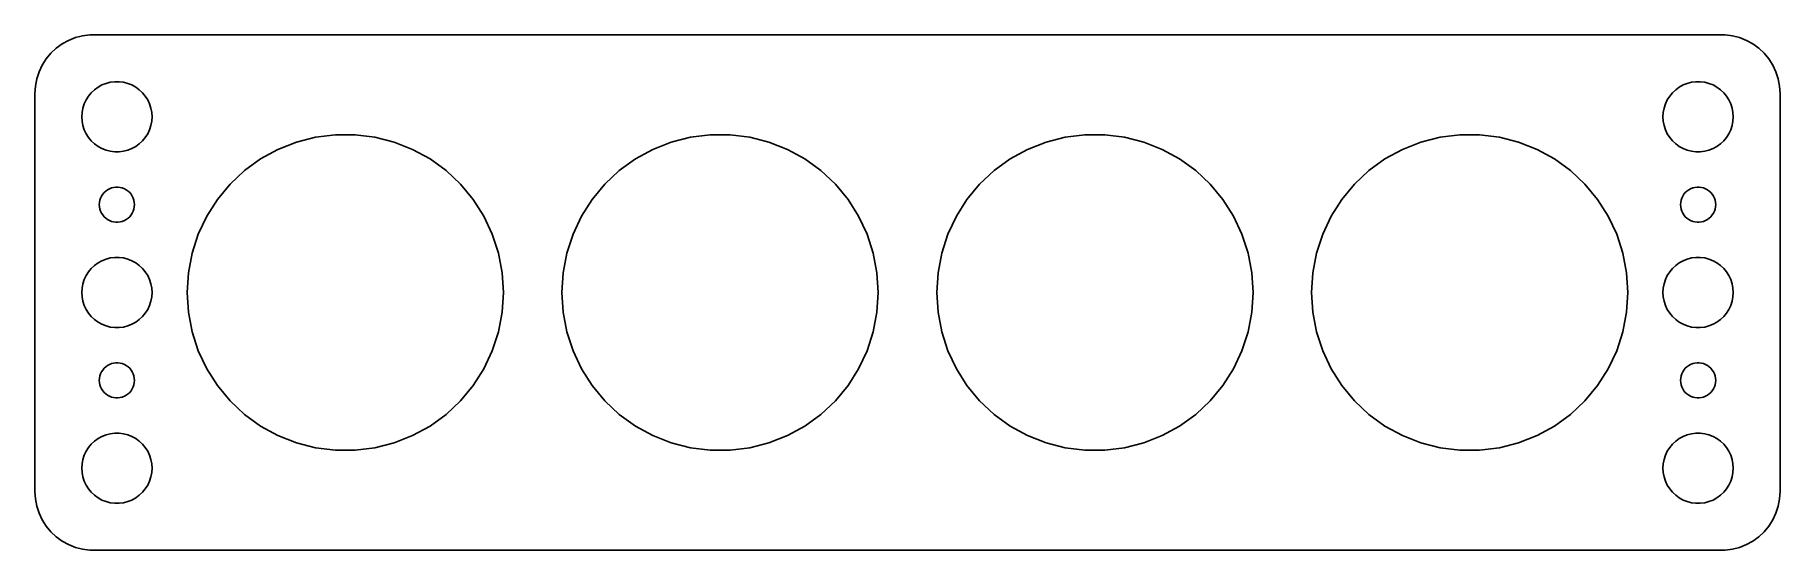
# Model space of a CAD drawing. Header units: metres. Extents: x -74 to 74, y -22 to 22.
import ezdxf

# ---------------------------------------------------------------- set-up
doc = ezdxf.new("R2010")
doc.units = ezdxf.units.M

msp = doc.modelspace()

# ---------------------------------------------------------------- linework, layer by layer
for p, q in [((-72.1791, 21.2216), (-72.6871, 20.8526)), ((-71.6289, 21.5241), (-72.1791, 21.2216)), ((-71.0451, 21.7553), (-71.6289, 21.5241)), ((-70.4369, 21.9114), (-71.0451, 21.7553)), ((-69.8139, 21.9901), (-70.4369, 21.9114)), ((69.8139, 21.9901), (-69.8139, 21.9901)), ((70.4369, 21.9114), (69.8139, 21.9901)), ((71.0451, 21.7553), (70.4369, 21.9114)), ((71.6289, 21.5241), (71.0451, 21.7553)), ((72.1791, 21.2216), (71.6289, 21.5241)), ((72.6871, 20.8526), (72.1791, 21.2216)), ((-73.8815, 19.4088), (-74.1489, 18.8406)), ((-73.5451, 19.9389), (-73.8815, 19.4088)), ((-73.1448, 20.4227), (-73.5451, 19.9389)), ((-72.6871, 20.8526), (-73.1448, 20.4227)), ((73.1448, 20.4227), (72.6871, 20.8526)), ((73.5451, 19.9389), (73.1448, 20.4227)), ((73.8815, 19.4088), (73.5451, 19.9389)), ((74.1489, 18.8406), (73.8815, 19.4088)), ((-74.3429, 18.2434), (-74.4606, 17.6267)), ((-74.1489, 18.8406), (-74.3429, 18.2434)), ((-68.427, 17.8532), (-68.0621, 17.9469)), ((-68.0621, 17.9469), (-67.6884, 17.9941)), ((-67.6884, 17.9941), (-67.3116, 17.9941)), ((-67.3116, 17.9941), (-66.9379, 17.9469)), ((-66.9379, 17.9469), (-66.573, 17.8532)), ((66.573, 17.8532), (66.9379, 17.9469)), ((66.9379, 17.9469), (67.3116, 17.9941)), ((67.3116, 17.9941), (67.6884, 17.9941)), ((67.6884, 17.9941), (68.0621, 17.9469)), ((68.0621, 17.9469), (68.427, 17.8532)), ((74.3429, 18.2434), (74.1489, 18.8406)), ((74.4606, 17.6267), (74.3429, 18.2434)), ((-74.4606, 17.6267), (-74.5, 17)), ((-74.5, 17), (-74.5, -17)), ((-70.2893, 16.1044), (-70.1289, 16.4453)), ((-70.1289, 16.4453), (-69.927, 16.7634)), ((-69.927, 16.7634), (-69.6869, 17.0536)), ((-69.6869, 17.0536), (-69.4123, 17.3115)), ((-69.4123, 17.3115), (-69.1075, 17.533)), ((-69.1075, 17.533), (-68.7773, 17.7145)), ((-68.7773, 17.7145), (-68.427, 17.8532)), ((-66.573, 17.8532), (-66.2227, 17.7145)), ((-66.2227, 17.7145), (-65.8925, 17.533)), ((-65.8925, 17.533), (-65.5877, 17.3115)), ((-65.5877, 17.3115), (-65.3131, 17.0536)), ((-65.3131, 17.0536), (-65.073, 16.7634)), ((-65.073, 16.7634), (-64.8711, 16.4453)), ((-64.8711, 16.4453), (-64.7107, 16.1044)), ((64.7107, 16.1044), (64.8711, 16.4453)), ((64.8711, 16.4453), (65.073, 16.7634)), ((65.073, 16.7634), (65.3131, 17.0536)), ((65.3131, 17.0536), (65.5877, 17.3115)), ((65.5877, 17.3115), (65.8925, 17.533)), ((65.8925, 17.533), (66.2227, 17.7145)), ((66.2227, 17.7145), (66.573, 17.8532)), ((68.427, 17.8532), (68.7773, 17.7145)), ((68.7773, 17.7145), (69.1075, 17.533)), ((69.1075, 17.533), (69.4123, 17.3115)), ((69.4123, 17.3115), (69.6869, 17.0536)), ((69.6869, 17.0536), (69.927, 16.7634)), ((69.927, 16.7634), (70.1289, 16.4453)), ((70.1289, 16.4453), (70.2893, 16.1044)), ((74.5, 17), (74.4606, 17.6267)), ((74.5, -17), (74.5, 17)), ((-70.5, 15), (-70.4763, 15.376)), ((-70.4763, 14.624), (-70.5, 15)), ((-70.4763, 15.376), (-70.4057, 15.7461)), ((-70.4057, 15.7461), (-70.2893, 16.1044)), ((-64.7107, 16.1044), (-64.5943, 15.7461)), ((-64.5943, 15.7461), (-64.5237, 15.376)), ((-64.5237, 15.376), (-64.5, 15)), ((-64.5, 15), (-64.5237, 14.624)), ((64.5, 15), (64.5237, 15.376)), ((64.5237, 14.624), (64.5, 15)), ((64.5237, 15.376), (64.5943, 15.7461)), ((64.5943, 15.7461), (64.7107, 16.1044)), ((70.2893, 16.1044), (70.4057, 15.7461)), ((70.4057, 15.7461), (70.4763, 15.376)), ((70.4763, 15.376), (70.5, 15)), ((70.5, 15), (70.4763, 14.624)), ((-70.4057, 14.2539), (-70.4763, 14.624)), ((-70.2893, 13.8956), (-70.4057, 14.2539)), ((-70.1289, 13.5547), (-70.2893, 13.8956)), ((-69.927, 13.2366), (-70.1289, 13.5547)), ((-64.8711, 13.5547), (-65.073, 13.2366)), ((-64.7107, 13.8956), (-64.8711, 13.5547)), ((-64.5943, 14.2539), (-64.7107, 13.8956)), ((-64.5237, 14.624), (-64.5943, 14.2539)), ((-50.5296, 13.2609), (-48.8477, 13.4734)), ((-48.8477, 13.4734), (-47.1523, 13.4734)), ((-47.1523, 13.4734), (-45.4704, 13.2609)), ((-18.5296, 13.2609), (-16.8477, 13.4734)), ((-16.8477, 13.4734), (-15.1523, 13.4734)), ((-15.1523, 13.4734), (-13.4704, 13.2609)), ((13.4704, 13.2609), (15.1523, 13.4734)), ((15.1523, 13.4734), (16.8477, 13.4734)), ((16.8477, 13.4734), (18.5296, 13.2609)), ((45.4704, 13.2609), (47.1523, 13.4734)), ((47.1523, 13.4734), (48.8477, 13.4734)), ((48.8477, 13.4734), (50.5296, 13.2609)), ((64.5943, 14.2539), (64.5237, 14.624)), ((64.7107, 13.8956), (64.5943, 14.2539)), ((64.8711, 13.5547), (64.7107, 13.8956)), ((65.073, 13.2366), (64.8711, 13.5547)), ((70.1289, 13.5547), (69.927, 13.2366)), ((70.2893, 13.8956), (70.1289, 13.5547)), ((70.4057, 14.2539), (70.2893, 13.8956)), ((70.4763, 14.624), (70.4057, 14.2539)), ((-69.6869, 12.9464), (-69.927, 13.2366)), ((-69.4123, 12.6884), (-69.6869, 12.9464)), ((-69.1075, 12.467), (-69.4123, 12.6884)), ((-68.7773, 12.2855), (-69.1075, 12.467)), ((-68.427, 12.1468), (-68.7773, 12.2855)), ((-68.0621, 12.0531), (-68.427, 12.1468)), ((-67.6884, 12.0059), (-68.0621, 12.0531)), ((-67.3116, 12.0059), (-67.6884, 12.0059)), ((-66.9379, 12.0531), (-67.3116, 12.0059)), ((-66.573, 12.1468), (-66.9379, 12.0531)), ((-66.2227, 12.2855), (-66.573, 12.1468)), ((-65.8925, 12.467), (-66.2227, 12.2855)), ((-65.5877, 12.6884), (-65.8925, 12.467)), ((-65.3131, 12.9464), (-65.5877, 12.6884)), ((-65.073, 13.2366), (-65.3131, 12.9464)), ((-55.2337, 11.3984), (-53.748, 12.2152)), ((-53.748, 12.2152), (-52.1717, 12.8392)), ((-52.1717, 12.8392), (-50.5296, 13.2609)), ((-45.4704, 13.2609), (-43.8283, 12.8392)), ((-43.8283, 12.8392), (-42.252, 12.2152)), ((-42.252, 12.2152), (-40.7663, 11.3984)), ((-23.2337, 11.3984), (-21.748, 12.2152)), ((-21.748, 12.2152), (-20.1717, 12.8392)), ((-20.1717, 12.8392), (-18.5296, 13.2609)), ((-13.4704, 13.2609), (-11.8283, 12.8392)), ((-11.8283, 12.8392), (-10.252, 12.2152)), ((-10.252, 12.2152), (-8.76633, 11.3984)), ((8.76633, 11.3984), (10.252, 12.2152)), ((10.252, 12.2152), (11.8283, 12.8392)), ((11.8283, 12.8392), (13.4704, 13.2609)), ((18.5296, 13.2609), (20.1717, 12.8392)), ((20.1717, 12.8392), (21.748, 12.2152)), ((21.748, 12.2152), (23.2337, 11.3984)), ((40.7663, 11.3984), (42.252, 12.2152)), ((42.252, 12.2152), (43.8283, 12.8392)), ((43.8283, 12.8392), (45.4704, 13.2609)), ((50.5296, 13.2609), (52.1717, 12.8392)), ((52.1717, 12.8392), (53.748, 12.2152)), ((53.748, 12.2152), (55.2337, 11.3984)), ((65.3131, 12.9464), (65.073, 13.2366)), ((65.5877, 12.6884), (65.3131, 12.9464)), ((65.8925, 12.467), (65.5877, 12.6884)), ((66.2227, 12.2855), (65.8925, 12.467)), ((66.573, 12.1468), (66.2227, 12.2855)), ((66.9379, 12.0531), (66.573, 12.1468)), ((67.3116, 12.0059), (66.9379, 12.0531)), ((67.6884, 12.0059), (67.3116, 12.0059)), ((68.0621, 12.0531), (67.6884, 12.0059)), ((68.427, 12.1468), (68.0621, 12.0531)), ((68.7773, 12.2855), (68.427, 12.1468)), ((69.1075, 12.467), (68.7773, 12.2855)), ((69.4123, 12.6884), (69.1075, 12.467)), ((69.6869, 12.9464), (69.4123, 12.6884)), ((69.927, 13.2366), (69.6869, 12.9464)), ((-56.6052, 10.4019), (-55.2337, 11.3984)), ((-40.7663, 11.3984), (-39.3948, 10.4019)), ((-24.6052, 10.4019), (-23.2337, 11.3984)), ((-8.76633, 11.3984), (-7.39478, 10.4019)), ((7.39478, 10.4019), (8.76633, 11.3984)), ((23.2337, 11.3984), (24.6052, 10.4019)), ((39.3948, 10.4019), (40.7663, 11.3984)), ((55.2337, 11.3984), (56.6052, 10.4019)), ((-67.9635, 8.92657), (-67.7811, 8.97342)), ((-67.7811, 8.97342), (-67.5942, 8.99704)), ((-67.5942, 8.99704), (-67.4058, 8.99704)), ((-67.4058, 8.99704), (-67.2189, 8.97342)), ((-67.2189, 8.97342), (-67.0365, 8.92657)), ((-58.9217, 7.93509), (-57.8411, 9.24138)), ((-57.8411, 9.24138), (-56.6052, 10.4019)), ((-39.3948, 10.4019), (-38.1589, 9.24138)), ((-38.1589, 9.24138), (-37.0783, 7.93509)), ((-26.9217, 7.93509), (-25.8411, 9.24138)), ((-25.8411, 9.24138), (-24.6052, 10.4019)), ((-7.39478, 10.4019), (-6.15892, 9.24138)), ((-6.15892, 9.24138), (-5.07826, 7.93509)), ((5.07826, 7.93509), (6.15892, 9.24138)), ((6.15892, 9.24138), (7.39478, 10.4019)), ((24.6052, 10.4019), (25.8411, 9.24138)), ((25.8411, 9.24138), (26.9217, 7.93509)), ((37.0783, 7.93509), (38.1589, 9.24138)), ((38.1589, 9.24138), (39.3948, 10.4019)), ((56.6052, 10.4019), (57.8411, 9.24138)), ((57.8411, 9.24138), (58.9217, 7.93509)), ((67.0365, 8.92657), (67.2189, 8.97342)), ((67.2189, 8.97342), (67.4058, 8.99704)), ((67.4058, 8.99704), (67.5942, 8.99704)), ((67.5942, 8.99704), (67.7811, 8.97342)), ((67.7811, 8.97342), (67.9635, 8.92657)), ((-69, 7.5), (-68.9882, 7.68799)), ((-68.9882, 7.312), (-69, 7.5)), ((-68.9882, 7.68799), (-68.9529, 7.87303)), ((-68.9529, 7.87303), (-68.8947, 8.05219)), ((-68.8947, 8.05219), (-68.8145, 8.22263)), ((-68.8145, 8.22263), (-68.7135, 8.38167)), ((-68.7135, 8.38167), (-68.5934, 8.52681)), ((-68.5934, 8.52681), (-68.4561, 8.65576)), ((-68.4561, 8.65576), (-68.3037, 8.76648)), ((-68.3037, 8.76648), (-68.1387, 8.85724)), ((-68.1387, 8.85724), (-67.9635, 8.92657)), ((-67.0365, 8.92657), (-66.8613, 8.85724)), ((-66.8613, 8.85724), (-66.6963, 8.76648)), ((-66.6963, 8.76648), (-66.5439, 8.65576)), ((-66.5439, 8.65576), (-66.4065, 8.52681)), ((-66.4065, 8.52681), (-66.2865, 8.38167)), ((-66.2865, 8.38167), (-66.1855, 8.22263)), ((-66.1855, 8.22263), (-66.1053, 8.05219)), ((-66.1053, 8.05219), (-66.0471, 7.87303)), ((-66.0471, 7.87303), (-66.0118, 7.68799)), ((-66.0118, 7.68799), (-66, 7.5)), ((-66, 7.5), (-66.0118, 7.312)), ((-59.8301, 6.50366), (-58.9217, 7.93509)), ((-37.0783, 7.93509), (-36.1699, 6.50366)), ((-27.8301, 6.50366), (-26.9217, 7.93509)), ((-5.07826, 7.93509), (-4.16985, 6.50366)), ((4.16985, 6.50366), (5.07826, 7.93509)), ((26.9217, 7.93509), (27.8301, 6.50366)), ((36.1699, 6.50366), (37.0783, 7.93509)), ((58.9217, 7.93509), (59.8301, 6.50366)), ((66, 7.5), (66.0118, 7.68799)), ((66.0118, 7.312), (66, 7.5)), ((66.0118, 7.68799), (66.0471, 7.87303)), ((66.0471, 7.87303), (66.1053, 8.05219)), ((66.1053, 8.05219), (66.1855, 8.22263)), ((66.1855, 8.22263), (66.2865, 8.38167)), ((66.2865, 8.38167), (66.4065, 8.52681)), ((66.4065, 8.52681), (66.5439, 8.65576)), ((66.5439, 8.65576), (66.6963, 8.76648)), ((66.6963, 8.76648), (66.8613, 8.85724)), ((66.8613, 8.85724), (67.0365, 8.92657)), ((67.9635, 8.92657), (68.1387, 8.85724)), ((68.1387, 8.85724), (68.3037, 8.76648)), ((68.3037, 8.76648), (68.4561, 8.65576)), ((68.4561, 8.65576), (68.5934, 8.52681)), ((68.5934, 8.52681), (68.7135, 8.38167)), ((68.7135, 8.38167), (68.8145, 8.22263)), ((68.8145, 8.22263), (68.8947, 8.05219)), ((68.8947, 8.05219), (68.9529, 7.87303)), ((68.9529, 7.87303), (68.9882, 7.68799)), ((68.9882, 7.68799), (69, 7.5)), ((69, 7.5), (68.9882, 7.312)), ((-68.9529, 7.12695), (-68.9882, 7.312)), ((-68.8947, 6.9478), (-68.9529, 7.12695)), ((-68.8145, 6.77736), (-68.8947, 6.9478)), ((-68.7135, 6.61832), (-68.8145, 6.77736)), ((-68.5934, 6.47318), (-68.7135, 6.61832)), ((-68.4561, 6.34422), (-68.5934, 6.47318)), ((-68.3037, 6.23351), (-68.4561, 6.34422)), ((-68.1387, 6.14275), (-68.3037, 6.23351)), ((-67.9635, 6.07341), (-68.1387, 6.14275)), ((-67.7811, 6.02657), (-67.9635, 6.07341)), ((-67.5942, 6.00294), (-67.7811, 6.02657)), ((-67.4058, 6.00294), (-67.5942, 6.00294)), ((-67.2189, 6.02657), (-67.4058, 6.00294)), ((-67.0365, 6.07341), (-67.2189, 6.02657)), ((-66.8613, 6.14275), (-67.0365, 6.07341)), ((-66.6963, 6.23351), (-66.8613, 6.14275)), ((-66.5439, 6.34422), (-66.6963, 6.23351)), ((-66.4065, 6.47318), (-66.5439, 6.34422)), ((-66.2865, 6.61832), (-66.4065, 6.47318)), ((-66.1855, 6.77736), (-66.2865, 6.61832)), ((-66.1053, 6.9478), (-66.1855, 6.77736)), ((-66.0471, 7.12695), (-66.1053, 6.9478)), ((-66.0118, 7.312), (-66.0471, 7.12695)), ((-60.552, 4.96968), (-59.8301, 6.50366)), ((-36.1699, 6.50366), (-35.448, 4.96968)), ((-28.552, 4.96968), (-27.8301, 6.50366)), ((-4.16985, 6.50366), (-3.44801, 4.96968)), ((3.44801, 4.96968), (4.16985, 6.50366)), ((27.8301, 6.50366), (28.552, 4.96968)), ((35.448, 4.96968), (36.1699, 6.50366)), ((59.8301, 6.50366), (60.552, 4.96968)), ((66.0471, 7.12695), (66.0118, 7.312)), ((66.1053, 6.9478), (66.0471, 7.12695)), ((66.1855, 6.77736), (66.1053, 6.9478)), ((66.2865, 6.61832), (66.1855, 6.77736)), ((66.4065, 6.47318), (66.2865, 6.61832)), ((66.5439, 6.34422), (66.4065, 6.47318)), ((66.6963, 6.23351), (66.5439, 6.34422)), ((66.8613, 6.14275), (66.6963, 6.23351)), ((67.0365, 6.07341), (66.8613, 6.14275)), ((67.2189, 6.02657), (67.0365, 6.07341)), ((67.4058, 6.00294), (67.2189, 6.02657)), ((67.5942, 6.00294), (67.4058, 6.00294)), ((67.7811, 6.02657), (67.5942, 6.00294)), ((67.9635, 6.07341), (67.7811, 6.02657)), ((68.1387, 6.14275), (67.9635, 6.07341)), ((68.3037, 6.23351), (68.1387, 6.14275)), ((68.4561, 6.34422), (68.3037, 6.23351)), ((68.5934, 6.47318), (68.4561, 6.34422)), ((68.7135, 6.61832), (68.5934, 6.47318)), ((68.8145, 6.77736), (68.7135, 6.61832)), ((68.8947, 6.9478), (68.8145, 6.77736)), ((68.9529, 7.12695), (68.8947, 6.9478)), ((68.9882, 7.312), (68.9529, 7.12695)), ((-61.0759, 3.3573), (-60.552, 4.96968)), ((-35.448, 4.96968), (-34.9241, 3.3573)), ((-29.0759, 3.3573), (-28.552, 4.96968)), ((-3.44801, 4.96968), (-2.92412, 3.3573)), ((2.92412, 3.3573), (3.44801, 4.96968)), ((28.552, 4.96968), (29.0759, 3.3573)), ((34.9241, 3.3573), (35.448, 4.96968)), ((60.552, 4.96968), (61.0759, 3.3573)), ((-68.0621, 2.94685), (-67.6884, 2.99408)), ((-67.6884, 2.99408), (-67.3116, 2.99408)), ((-67.3116, 2.99408), (-66.9379, 2.94685)), ((-61.3935, 1.69199), (-61.0759, 3.3573)), ((-34.9241, 3.3573), (-34.6064, 1.69199)), ((-29.3935, 1.69199), (-29.0759, 3.3573)), ((-2.92412, 3.3573), (-2.60645, 1.69199)), ((2.60645, 1.69199), (2.92412, 3.3573)), ((29.0759, 3.3573), (29.3935, 1.69199)), ((34.6064, 1.69199), (34.9241, 3.3573)), ((61.0759, 3.3573), (61.3935, 1.69199)), ((66.9379, 2.94685), (67.3116, 2.99408)), ((67.3116, 2.99408), (67.6884, 2.99408)), ((67.6884, 2.99408), (68.0621, 2.94685)), ((-70.1289, 1.44525), (-69.927, 1.76335)), ((-69.927, 1.76335), (-69.6869, 2.05363)), ((-69.6869, 2.05363), (-69.4123, 2.31154)), ((-69.4123, 2.31154), (-69.1075, 2.53297)), ((-69.1075, 2.53297), (-68.7773, 2.71448)), ((-68.7773, 2.71448), (-68.427, 2.85316)), ((-68.427, 2.85316), (-68.0621, 2.94685)), ((-66.9379, 2.94685), (-66.573, 2.85316)), ((-66.573, 2.85316), (-66.2227, 2.71448)), ((-66.2227, 2.71448), (-65.8925, 2.53297)), ((-65.8925, 2.53297), (-65.5877, 2.31154)), ((-65.5877, 2.31154), (-65.3131, 2.05363)), ((-65.3131, 2.05363), (-65.073, 1.76335)), ((-65.073, 1.76335), (-64.8711, 1.44525)), ((-61.5, 0), (-61.3935, 1.69199)), ((-34.6064, 1.69199), (-34.5, 0)), ((-29.5, 0), (-29.3935, 1.69199)), ((-2.60645, 1.69199), (-2.5, 0)), ((2.5, 0), (2.60645, 1.69199)), ((29.3935, 1.69199), (29.5, 0)), ((34.5, 0), (34.6064, 1.69199)), ((61.3935, 1.69199), (61.5, 0)), ((64.8711, 1.44525), (65.073, 1.76335)), ((65.073, 1.76335), (65.3131, 2.05363)), ((65.3131, 2.05363), (65.5877, 2.31154)), ((65.5877, 2.31154), (65.8925, 2.53297)), ((65.8925, 2.53297), (66.2227, 2.71448)), ((66.2227, 2.71448), (66.573, 2.85316)), ((66.573, 2.85316), (66.9379, 2.94685)), ((68.0621, 2.94685), (68.427, 2.85316)), ((68.427, 2.85316), (68.7773, 2.71448)), ((68.7773, 2.71448), (69.1075, 2.53297)), ((69.1075, 2.53297), (69.4123, 2.31154)), ((69.4123, 2.31154), (69.6869, 2.05363)), ((69.6869, 2.05363), (69.927, 1.76335)), ((69.927, 1.76335), (70.1289, 1.44525)), ((-70.5, 0), (-70.4763, 0.37599)), ((-70.4763, -0.37599), (-70.5, 0)), ((-70.4763, 0.37599), (-70.4057, 0.74606)), ((-70.4057, 0.74606), (-70.2893, 1.10437)), ((-70.2893, 1.10437), (-70.1289, 1.44525)), ((-64.8711, 1.44525), (-64.7107, 1.10437)), ((-64.7107, 1.10437), (-64.5943, 0.74606)), ((-64.5943, 0.74606), (-64.5237, 0.37599)), ((-64.5237, 0.37599), (-64.5, 0)), ((-64.5, 0), (-64.5237, -0.37599)), ((-61.3935, -1.69199), (-61.5, 0)), ((-34.5, 0), (-34.6064, -1.69199)), ((-29.3935, -1.69199), (-29.5, 0)), ((-2.5, 0), (-2.60645, -1.69199)), ((2.60645, -1.69199), (2.5, 0)), ((29.5, 0), (29.3935, -1.69199)), ((34.6064, -1.69199), (34.5, 0)), ((61.5, 0), (61.3935, -1.69199)), ((64.5, 0), (64.5237, 0.37599)), ((64.5237, -0.37599), (64.5, 0)), ((64.5237, 0.37599), (64.5943, 0.74606)), ((64.5943, 0.74606), (64.7107, 1.10437)), ((64.7107, 1.10437), (64.8711, 1.44525)), ((70.1289, 1.44525), (70.2893, 1.10437)), ((70.2893, 1.10437), (70.4057, 0.74606)), ((70.4057, 0.74606), (70.4763, 0.37599)), ((70.4763, 0.37599), (70.5, 0)), ((70.5, 0), (70.4763, -0.37599)), ((-70.4057, -0.74606), (-70.4763, -0.37599)), ((-70.2893, -1.10437), (-70.4057, -0.74606)), ((-70.1289, -1.44525), (-70.2893, -1.10437)), ((-69.927, -1.76335), (-70.1289, -1.44525)), ((-64.8711, -1.44525), (-65.073, -1.76335)), ((-64.7107, -1.10437), (-64.8711, -1.44525)), ((-64.5943, -0.74606), (-64.7107, -1.10437)), ((-64.5237, -0.37599), (-64.5943, -0.74606)), ((64.5943, -0.74606), (64.5237, -0.37599)), ((64.7107, -1.10437), (64.5943, -0.74606)), ((64.8711, -1.44525), (64.7107, -1.10437)), ((65.073, -1.76335), (64.8711, -1.44525)), ((70.1289, -1.44525), (69.927, -1.76335)), ((70.2893, -1.10437), (70.1289, -1.44525)), ((70.4057, -0.74606), (70.2893, -1.10437)), ((70.4763, -0.37599), (70.4057, -0.74606)), ((-69.6869, -2.05363), (-69.927, -1.76335)), ((-69.4123, -2.31154), (-69.6869, -2.05363)), ((-69.1075, -2.53297), (-69.4123, -2.31154)), ((-68.7773, -2.71448), (-69.1075, -2.53297)), ((-68.427, -2.85316), (-68.7773, -2.71448)), ((-68.0621, -2.94685), (-68.427, -2.85316)), ((-67.6884, -2.99408), (-68.0621, -2.94685)), ((-66.9379, -2.94685), (-67.3116, -2.99408)), ((-66.573, -2.85316), (-66.9379, -2.94685)), ((-66.2227, -2.71448), (-66.573, -2.85316)), ((-65.8925, -2.53297), (-66.2227, -2.71448)), ((-65.5877, -2.31154), (-65.8925, -2.53297)), ((-65.3131, -2.05363), (-65.5877, -2.31154)), ((-65.073, -1.76335), (-65.3131, -2.05363)), ((-61.0759, -3.3573), (-61.3935, -1.69199)), ((-34.6064, -1.69199), (-34.9241, -3.3573)), ((-29.0759, -3.3573), (-29.3935, -1.69199)), ((-2.60645, -1.69199), (-2.92412, -3.3573)), ((2.92412, -3.3573), (2.60645, -1.69199)), ((29.3935, -1.69199), (29.0759, -3.3573)), ((34.9241, -3.3573), (34.6064, -1.69199)), ((61.3935, -1.69199), (61.0759, -3.3573)), ((65.3131, -2.05363), (65.073, -1.76335)), ((65.5877, -2.31154), (65.3131, -2.05363)), ((65.8925, -2.53297), (65.5877, -2.31154)), ((66.2227, -2.71448), (65.8925, -2.53297)), ((66.573, -2.85316), (66.2227, -2.71448)), ((66.9379, -2.94685), (66.573, -2.85316)), ((67.3116, -2.99408), (66.9379, -2.94685)), ((68.0621, -2.94685), (67.6884, -2.99408)), ((68.427, -2.85316), (68.0621, -2.94685)), ((68.7773, -2.71448), (68.427, -2.85316)), ((69.1075, -2.53297), (68.7773, -2.71448)), ((69.4123, -2.31154), (69.1075, -2.53297)), ((69.6869, -2.05363), (69.4123, -2.31154)), ((69.927, -1.76335), (69.6869, -2.05363)), ((-67.3116, -2.99408), (-67.6884, -2.99408)), ((-60.552, -4.96968), (-61.0759, -3.3573)), ((-34.9241, -3.3573), (-35.448, -4.96968)), ((-28.552, -4.96968), (-29.0759, -3.3573)), ((-2.92412, -3.3573), (-3.44801, -4.96968)), ((3.44801, -4.96968), (2.92412, -3.3573)), ((29.0759, -3.3573), (28.552, -4.96968)), ((35.448, -4.96968), (34.9241, -3.3573)), ((61.0759, -3.3573), (60.552, -4.96968)), ((67.6884, -2.99408), (67.3116, -2.99408)), ((-59.8301, -6.50366), (-60.552, -4.96968)), ((-35.448, -4.96968), (-36.1699, -6.50366)), ((-27.8301, -6.50366), (-28.552, -4.96968)), ((-3.44801, -4.96968), (-4.16985, -6.50366)), ((4.16985, -6.50366), (3.44801, -4.96968)), ((28.552, -4.96968), (27.8301, -6.50366)), ((36.1699, -6.50366), (35.448, -4.96968)), ((60.552, -4.96968), (59.8301, -6.50366)), ((-69, -7.5), (-68.9882, -7.312)), ((-68.9882, -7.312), (-68.9529, -7.12695)), ((-68.9529, -7.12695), (-68.8947, -6.9478)), ((-68.8947, -6.9478), (-68.8145, -6.77736)), ((-68.8145, -6.77736), (-68.7135, -6.61832)), ((-68.7135, -6.61832), (-68.5934, -6.47318)), ((-68.5934, -6.47318), (-68.4561, -6.34422)), ((-68.4561, -6.34422), (-68.3037, -6.23351)), ((-68.3037, -6.23351), (-68.1387, -6.14275)), ((-68.1387, -6.14275), (-67.9635, -6.07341)), ((-67.9635, -6.07341), (-67.7811, -6.02657)), ((-67.7811, -6.02657), (-67.5942, -6.00294)), ((-67.5942, -6.00294), (-67.4058, -6.00294)), ((-67.4058, -6.00294), (-67.2189, -6.02657)), ((-67.2189, -6.02657), (-67.0365, -6.07341)), ((-67.0365, -6.07341), (-66.8613, -6.14275)), ((-66.8613, -6.14275), (-66.6963, -6.23351)), ((-66.6963, -6.23351), (-66.5439, -6.34422)), ((-66.5439, -6.34422), (-66.4065, -6.47318)), ((-66.4065, -6.47318), (-66.2865, -6.61832)), ((-66.2865, -6.61832), (-66.1855, -6.77736)), ((-66.1855, -6.77736), (-66.1053, -6.9478)), ((-66.1053, -6.9478), (-66.0471, -7.12695)), ((-66.0471, -7.12695), (-66.0118, -7.312)), ((-66.0118, -7.312), (-66, -7.5)), ((-58.9217, -7.93509), (-59.8301, -6.50366)), ((-36.1699, -6.50366), (-37.0783, -7.93509)), ((-26.9217, -7.93509), (-27.8301, -6.50366)), ((-4.16985, -6.50366), (-5.07826, -7.93509)), ((5.07826, -7.93509), (4.16985, -6.50366)), ((27.8301, -6.50366), (26.9217, -7.93509)), ((37.0783, -7.93509), (36.1699, -6.50366)), ((59.8301, -6.50366), (58.9217, -7.93509)), ((66, -7.5), (66.0118, -7.312)), ((66.0118, -7.312), (66.0471, -7.12695)), ((66.0471, -7.12695), (66.1053, -6.9478)), ((66.1053, -6.9478), (66.1855, -6.77736)), ((66.1855, -6.77736), (66.2865, -6.61832)), ((66.2865, -6.61832), (66.4065, -6.47318)), ((66.4065, -6.47318), (66.5439, -6.34422)), ((66.5439, -6.34422), (66.6963, -6.23351)), ((66.6963, -6.23351), (66.8613, -6.14275)), ((66.8613, -6.14275), (67.0365, -6.07341)), ((67.0365, -6.07341), (67.2189, -6.02657)), ((67.2189, -6.02657), (67.4058, -6.00294)), ((67.4058, -6.00294), (67.5942, -6.00294)), ((67.5942, -6.00294), (67.7811, -6.02657)), ((67.7811, -6.02657), (67.9635, -6.07341)), ((67.9635, -6.07341), (68.1387, -6.14275)), ((68.1387, -6.14275), (68.3037, -6.23351)), ((68.3037, -6.23351), (68.4561, -6.34422)), ((68.4561, -6.34422), (68.5934, -6.47318)), ((68.5934, -6.47318), (68.7135, -6.61832)), ((68.7135, -6.61832), (68.8145, -6.77736)), ((68.8145, -6.77736), (68.8947, -6.9478)), ((68.8947, -6.9478), (68.9529, -7.12695)), ((68.9529, -7.12695), (68.9882, -7.312)), ((68.9882, -7.312), (69, -7.5)), ((-68.9882, -7.68799), (-69, -7.5)), ((-68.9529, -7.87303), (-68.9882, -7.68799)), ((-68.8947, -8.05219), (-68.9529, -7.87303)), ((-68.8145, -8.22263), (-68.8947, -8.05219)), ((-68.7135, -8.38167), (-68.8145, -8.22263)), ((-68.5934, -8.52681), (-68.7135, -8.38167)), ((-68.4561, -8.65576), (-68.5934, -8.52681)), ((-68.3037, -8.76648), (-68.4561, -8.65576)), ((-68.1387, -8.85724), (-68.3037, -8.76648)), ((-67.9635, -8.92657), (-68.1387, -8.85724)), ((-67.7811, -8.97342), (-67.9635, -8.92657)), ((-67.0365, -8.92657), (-67.2189, -8.97342)), ((-66.8613, -8.85724), (-67.0365, -8.92657)), ((-66.6963, -8.76648), (-66.8613, -8.85724)), ((-66.5439, -8.65576), (-66.6963, -8.76648)), ((-66.4065, -8.52681), (-66.5439, -8.65576)), ((-66.2865, -8.38167), (-66.4065, -8.52681)), ((-66.1855, -8.22263), (-66.2865, -8.38167)), ((-66.1053, -8.05219), (-66.1855, -8.22263)), ((-66.0471, -7.87303), (-66.1053, -8.05219)), ((-66.0118, -7.68799), (-66.0471, -7.87303)), ((-66, -7.5), (-66.0118, -7.68799)), ((-57.8411, -9.24138), (-58.9217, -7.93509)), ((-37.0783, -7.93509), (-38.1589, -9.24138)), ((-25.8411, -9.24138), (-26.9217, -7.93509)), ((-5.07826, -7.93509), (-6.15892, -9.24138)), ((6.15892, -9.24138), (5.07826, -7.93509)), ((26.9217, -7.93509), (25.8411, -9.24138)), ((38.1589, -9.24138), (37.0783, -7.93509)), ((58.9217, -7.93509), (57.8411, -9.24138)), ((66.0118, -7.68799), (66, -7.5)), ((66.0471, -7.87303), (66.0118, -7.68799)), ((66.1053, -8.05219), (66.0471, -7.87303)), ((66.1855, -8.22263), (66.1053, -8.05219)), ((66.2865, -8.38167), (66.1855, -8.22263)), ((66.4065, -8.52681), (66.2865, -8.38167)), ((66.5439, -8.65576), (66.4065, -8.52681)), ((66.6963, -8.76648), (66.5439, -8.65576)), ((66.8613, -8.85724), (66.6963, -8.76648)), ((67.0365, -8.92657), (66.8613, -8.85724)), ((67.2189, -8.97342), (67.0365, -8.92657)), ((67.9635, -8.92657), (67.7811, -8.97342)), ((68.1387, -8.85724), (67.9635, -8.92657)), ((68.3037, -8.76648), (68.1387, -8.85724)), ((68.4561, -8.65576), (68.3037, -8.76648)), ((68.5934, -8.52681), (68.4561, -8.65576)), ((68.7135, -8.38167), (68.5934, -8.52681)), ((68.8145, -8.22263), (68.7135, -8.38167)), ((68.8947, -8.05219), (68.8145, -8.22263)), ((68.9529, -7.87303), (68.8947, -8.05219)), ((68.9882, -7.68799), (68.9529, -7.87303)), ((69, -7.5), (68.9882, -7.68799)), ((-67.5942, -8.99704), (-67.7811, -8.97342)), ((-67.4058, -8.99704), (-67.5942, -8.99704)), ((-67.2189, -8.97342), (-67.4058, -8.99704)), ((-56.6052, -10.4019), (-57.8411, -9.24138)), ((-55.2337, -11.3984), (-56.6052, -10.4019)), ((-39.3948, -10.4019), (-40.7663, -11.3984)), ((-38.1589, -9.24138), (-39.3948, -10.4019)), ((-24.6052, -10.4019), (-25.8411, -9.24138)), ((-23.2337, -11.3984), (-24.6052, -10.4019)), ((-7.39478, -10.4019), (-8.76633, -11.3984)), ((-6.15892, -9.24138), (-7.39478, -10.4019)), ((7.39478, -10.4019), (6.15892, -9.24138)), ((8.76633, -11.3984), (7.39478, -10.4019)), ((24.6052, -10.4019), (23.2337, -11.3984)), ((25.8411, -9.24138), (24.6052, -10.4019)), ((39.3948, -10.4019), (38.1589, -9.24138)), ((40.7663, -11.3984), (39.3948, -10.4019)), ((56.6052, -10.4019), (55.2337, -11.3984)), ((57.8411, -9.24138), (56.6052, -10.4019)), ((67.4058, -8.99704), (67.2189, -8.97342)), ((67.5942, -8.99704), (67.4058, -8.99704)), ((67.7811, -8.97342), (67.5942, -8.99704)), ((-53.748, -12.2152), (-55.2337, -11.3984)), ((-40.7663, -11.3984), (-42.252, -12.2152)), ((-21.748, -12.2152), (-23.2337, -11.3984)), ((-8.76633, -11.3984), (-10.252, -12.2152)), ((10.252, -12.2152), (8.76633, -11.3984)), ((23.2337, -11.3984), (21.748, -12.2152)), ((42.252, -12.2152), (40.7663, -11.3984)), ((55.2337, -11.3984), (53.748, -12.2152)), ((-70.1289, -13.5547), (-69.927, -13.2366)), ((-69.927, -13.2366), (-69.6869, -12.9464)), ((-69.6869, -12.9464), (-69.4123, -12.6884)), ((-69.4123, -12.6884), (-69.1075, -12.467)), ((-69.1075, -12.467), (-68.7773, -12.2855)), ((-68.7773, -12.2855), (-68.427, -12.1468)), ((-68.427, -12.1468), (-68.0621, -12.0531)), ((-68.0621, -12.0531), (-67.6884, -12.0059)), ((-67.6884, -12.0059), (-67.3116, -12.0059)), ((-67.3116, -12.0059), (-66.9379, -12.0531)), ((-66.9379, -12.0531), (-66.573, -12.1468)), ((-66.573, -12.1468), (-66.2227, -12.2855)), ((-66.2227, -12.2855), (-65.8925, -12.467)), ((-65.8925, -12.467), (-65.5877, -12.6884)), ((-65.5877, -12.6884), (-65.3131, -12.9464)), ((-65.3131, -12.9464), (-65.073, -13.2366)), ((-65.073, -13.2366), (-64.8711, -13.5547)), ((-52.1717, -12.8392), (-53.748, -12.2152)), ((-50.5296, -13.2609), (-52.1717, -12.8392)), ((-48.8477, -13.4734), (-50.5296, -13.2609)), ((-45.4704, -13.2609), (-47.1523, -13.4734)), ((-43.8283, -12.8392), (-45.4704, -13.2609)), ((-42.252, -12.2152), (-43.8283, -12.8392)), ((-20.1717, -12.8392), (-21.748, -12.2152)), ((-18.5296, -13.2609), (-20.1717, -12.8392)), ((-16.8477, -13.4734), (-18.5296, -13.2609)), ((-13.4704, -13.2609), (-15.1523, -13.4734)), ((-11.8283, -12.8392), (-13.4704, -13.2609)), ((-10.252, -12.2152), (-11.8283, -12.8392)), ((11.8283, -12.8392), (10.252, -12.2152)), ((13.4704, -13.2609), (11.8283, -12.8392)), ((15.1523, -13.4734), (13.4704, -13.2609)), ((18.5296, -13.2609), (16.8477, -13.4734)), ((20.1717, -12.8392), (18.5296, -13.2609)), ((21.748, -12.2152), (20.1717, -12.8392)), ((43.8283, -12.8392), (42.252, -12.2152)), ((45.4704, -13.2609), (43.8283, -12.8392)), ((47.1523, -13.4734), (45.4704, -13.2609)), ((50.5296, -13.2609), (48.8477, -13.4734)), ((52.1717, -12.8392), (50.5296, -13.2609)), ((53.748, -12.2152), (52.1717, -12.8392)), ((64.8711, -13.5547), (65.073, -13.2366)), ((65.073, -13.2366), (65.3131, -12.9464)), ((65.3131, -12.9464), (65.5877, -12.6884)), ((65.5877, -12.6884), (65.8925, -12.467)), ((65.8925, -12.467), (66.2227, -12.2855)), ((66.2227, -12.2855), (66.573, -12.1468)), ((66.573, -12.1468), (66.9379, -12.0531)), ((66.9379, -12.0531), (67.3116, -12.0059)), ((67.3116, -12.0059), (67.6884, -12.0059)), ((67.6884, -12.0059), (68.0621, -12.0531)), ((68.0621, -12.0531), (68.427, -12.1468)), ((68.427, -12.1468), (68.7773, -12.2855)), ((68.7773, -12.2855), (69.1075, -12.467)), ((69.1075, -12.467), (69.4123, -12.6884)), ((69.4123, -12.6884), (69.6869, -12.9464)), ((69.6869, -12.9464), (69.927, -13.2366)), ((69.927, -13.2366), (70.1289, -13.5547)), ((-70.5, -15), (-70.4763, -14.624)), ((-70.4763, -14.624), (-70.4057, -14.2539)), ((-70.4057, -14.2539), (-70.2893, -13.8956)), ((-70.2893, -13.8956), (-70.1289, -13.5547)), ((-64.8711, -13.5547), (-64.7107, -13.8956)), ((-64.7107, -13.8956), (-64.5943, -14.2539)), ((-64.5943, -14.2539), (-64.5237, -14.624)), ((-64.5237, -14.624), (-64.5, -15)), ((-47.1523, -13.4734), (-48.8477, -13.4734)), ((-15.1523, -13.4734), (-16.8477, -13.4734)), ((16.8477, -13.4734), (15.1523, -13.4734)), ((48.8477, -13.4734), (47.1523, -13.4734)), ((64.5, -15), (64.5237, -14.624)), ((64.5237, -14.624), (64.5943, -14.2539)), ((64.5943, -14.2539), (64.7107, -13.8956)), ((64.7107, -13.8956), (64.8711, -13.5547)), ((70.1289, -13.5547), (70.2893, -13.8956)), ((70.2893, -13.8956), (70.4057, -14.2539)), ((70.4057, -14.2539), (70.4763, -14.624)), ((70.4763, -14.624), (70.5, -15)), ((-70.4763, -15.376), (-70.5, -15)), ((-70.4057, -15.7461), (-70.4763, -15.376)), ((-70.2893, -16.1044), (-70.4057, -15.7461)), ((-70.1289, -16.4453), (-70.2893, -16.1044)), ((-64.7107, -16.1044), (-64.8711, -16.4453)), ((-64.5943, -15.7461), (-64.7107, -16.1044)), ((-64.5237, -15.376), (-64.5943, -15.7461)), ((-64.5, -15), (-64.5237, -15.376)), ((64.5237, -15.376), (64.5, -15)), ((64.5943, -15.7461), (64.5237, -15.376)), ((64.7107, -16.1044), (64.5943, -15.7461)), ((64.8711, -16.4453), (64.7107, -16.1044)), ((70.2893, -16.1044), (70.1289, -16.4453)), ((70.4057, -15.7461), (70.2893, -16.1044)), ((70.4763, -15.376), (70.4057, -15.7461)), ((70.5, -15), (70.4763, -15.376)), ((-74.5, -17), (-74.4606, -17.6267)), ((-74.4606, -17.6267), (-74.3429, -18.2434)), ((-69.927, -16.7634), (-70.1289, -16.4453)), ((-69.6869, -17.0536), (-69.927, -16.7634)), ((-69.4123, -17.3115), (-69.6869, -17.0536)), ((-69.1075, -17.533), (-69.4123, -17.3115)), ((-68.7773, -17.7145), (-69.1075, -17.533)), ((-68.427, -17.8532), (-68.7773, -17.7145)), ((-68.0621, -17.9469), (-68.427, -17.8532)), ((-66.573, -17.8532), (-66.9379, -17.9469)), ((-66.2227, -17.7145), (-66.573, -17.8532)), ((-65.8925, -17.533), (-66.2227, -17.7145)), ((-65.5877, -17.3115), (-65.8925, -17.533)), ((-65.3131, -17.0536), (-65.5877, -17.3115)), ((-65.073, -16.7634), (-65.3131, -17.0536)), ((-64.8711, -16.4453), (-65.073, -16.7634)), ((65.073, -16.7634), (64.8711, -16.4453)), ((65.3131, -17.0536), (65.073, -16.7634)), ((65.5877, -17.3115), (65.3131, -17.0536)), ((65.8925, -17.533), (65.5877, -17.3115)), ((66.2227, -17.7145), (65.8925, -17.533)), ((66.573, -17.8532), (66.2227, -17.7145)), ((66.9379, -17.9469), (66.573, -17.8532)), ((68.427, -17.8532), (68.0621, -17.9469)), ((68.7773, -17.7145), (68.427, -17.8532)), ((69.1075, -17.533), (68.7773, -17.7145)), ((69.4123, -17.3115), (69.1075, -17.533)), ((69.6869, -17.0536), (69.4123, -17.3115)), ((69.927, -16.7634), (69.6869, -17.0536)), ((70.1289, -16.4453), (69.927, -16.7634)), ((74.3429, -18.2434), (74.4606, -17.6267)), ((74.4606, -17.6267), (74.5, -17)), ((-74.3429, -18.2434), (-74.1489, -18.8406)), ((-74.1489, -18.8406), (-73.8815, -19.4088)), ((-67.6884, -17.9941), (-68.0621, -17.9469)), ((-67.3116, -17.9941), (-67.6884, -17.9941)), ((-66.9379, -17.9469), (-67.3116, -17.9941)), ((67.3116, -17.9941), (66.9379, -17.9469)), ((67.6884, -17.9941), (67.3116, -17.9941)), ((68.0621, -17.9469), (67.6884, -17.9941)), ((73.8815, -19.4088), (74.1489, -18.8406)), ((74.1489, -18.8406), (74.3429, -18.2434)), ((-73.8815, -19.4088), (-73.5451, -19.9389)), ((-73.5451, -19.9389), (-73.1448, -20.4227)), ((-73.1448, -20.4227), (-72.6871, -20.8526)), ((-72.6871, -20.8526), (-72.1791, -21.2216)), ((72.1791, -21.2216), (72.6871, -20.8526)), ((72.6871, -20.8526), (73.1448, -20.4227)), ((73.1448, -20.4227), (73.5451, -19.9389)), ((73.5451, -19.9389), (73.8815, -19.4088)), ((-72.1791, -21.2216), (-71.6289, -21.5241)), ((-71.6289, -21.5241), (-71.0451, -21.7553)), ((-71.0451, -21.7553), (-70.4369, -21.9114)), ((-70.4369, -21.9114), (-69.8139, -21.9901)), ((-69.8139, -21.9901), (69.8139, -21.9901)), ((69.8139, -21.9901), (70.4369, -21.9114)), ((70.4369, -21.9114), (71.0451, -21.7553)), ((71.0451, -21.7553), (71.6289, -21.5241)), ((71.6289, -21.5241), (72.1791, -21.2216))]:
    msp.add_line(p, q)

doc.saveas('drawing.dxf')
